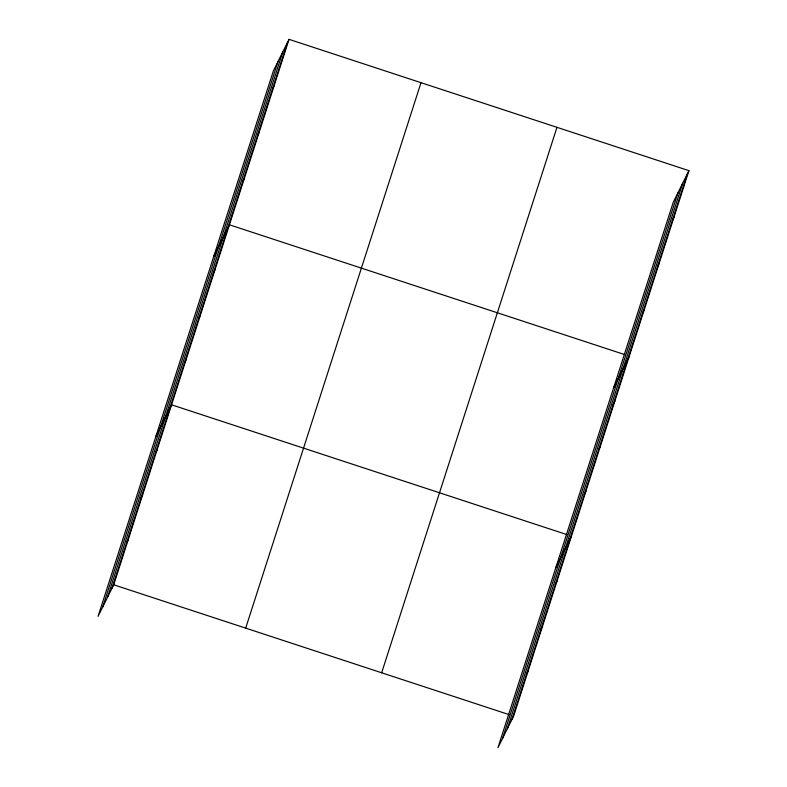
<?xml version="1.0" encoding="UTF-8"?>
<svg xmlns="http://www.w3.org/2000/svg" width="787" height="787" viewBox="0 0 787 787"><rect width="100%" height="100%" fill="white"/><g stroke="black" fill="none" stroke-linecap="round" stroke-linejoin="round"><path stroke-width="1.18" d="M102.684 607.033L277.998 61.583M107.445 597.441L282.759 51.991M112.059 588.135L287.373 42.685M289.036 39.35L273.374 70.889L98.06 616.339L113.721 584.8L289.036 39.35L688.94 170.661L513.626 716.111L497.964 747.65L673.279 202.2L688.94 170.661M245.692 628.124L421.006 82.684M381.656 672.777L556.97 127.327M502.588 738.344L677.902 192.894M507.349 728.752L682.663 183.302M511.963 719.446L687.287 173.996M272.479 89.049L274.132 85.714M257.575 135.413L259.228 132.078M242.671 181.777L244.324 178.442M213.769 256.346L229.43 224.797L624.701 354.593M213.307 273.138L214.959 269.803M198.845 318.135L200.498 314.8M184.374 363.132L186.037 359.797M155.915 436.342L171.576 404.803L566.847 534.589M155.452 453.135L157.105 449.8M140.991 498.132L142.644 494.797M126.53 543.128L128.183 539.793M672.383 220.36L674.036 217.025M657.479 266.724L659.132 263.389M642.576 313.088L644.238 309.753M613.673 387.657L629.334 356.118M613.211 404.449L614.873 401.114M598.75 449.446L600.402 446.111M584.288 494.452L585.941 491.108M555.819 567.653L571.48 536.114M555.356 584.446L557.019 581.111M540.895 629.443L542.548 626.108M526.434 674.449L528.087 671.104M113.721 584.8L508.992 714.586"/></g></svg>
